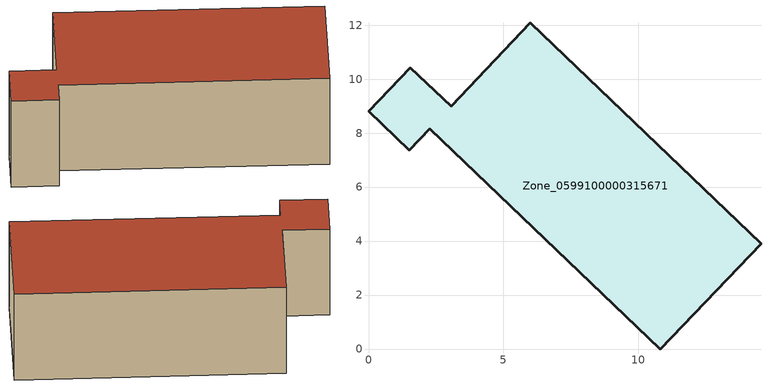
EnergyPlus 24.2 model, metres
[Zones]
Zone_0599100000315671
 floor ground (C_G): 5.99,12.08 14.54,3.9 10.81,0 2.27,8.17 1.51,7.37 0,8.81 1.55,10.43 3.06,9 z3.19
 wall outside (C_F): 3.06,9 1.55,10.43 0,8.81 1.51,7.37 2.27,8.17 10.81,0 14.54,3.9 5.99,12.08 3.06,9 z3.19:7.79
 roof outside (C_R): 14.54,3.9 5.99,12.08 3.06,9 1.55,10.43 0,8.81 1.51,7.37 2.27,8.17 10.81,0 z7.79
[BUILDING]
Pand.0599100000315671: North Axis=0; Terrain=City; Loads Convergence Tolerance Value=0.04; Temperature Convergence Tolerance Value=0.4; Solar Distribution=FullExterior; Maximum Number of Warmup Days=25; Minimum Number of Warmup Days=1
[Site:Location]
Rotterdam.The.Hague.AP_ZH_NLD Design_Conditions: Latitude=51.96; Longitude=4.45; Time Zone=1; Elevation=-4.5
[SITE:GROUNDTEMPERATURE:BUILDINGSURFACE]
18, 18, 18, 18, 18, 18, 18, 18, 18, 18, 18, 18
[MATERIAL] Thermal Absorptance=0.9; Solar Absorptance=0.7; Visible Absorptance=0.7
Name | Roughness | Thickness | Conductivity | Density | Specific Heat
G.TI.1975-1991 | MediumSmooth | 0.15 | 0.288461 | 540 | 1210
F.TI.1975-1991 | Rough | 0.3 | 0.230769 | 1920 | 840
R.TI.1975-1991 | MediumRough | 0.2 | 0.153846 | 1500 | 1000
[CONSTRUCTION]
C_G: G.TI.1975-1991
C_F: F.TI.1975-1991
C_R: R.TI.1975-1991
[ZONE]
Zone_0599100000315671: Type=1; Multiplier=1; Ceiling Height=Autocalculate; Volume=Autocalculate; Floor Area=autocalculate; Part of Total Floor Area=Yes
[ZONEINFILTRATION:DESIGNFLOWRATE]
Infil_Zone_0599100000315671: Zone or ZoneList or Space or SpaceList=Zone_0599100000315671; Schedule=AlwaysOn; Design Flow Rate Calculation Method=Flow/Area; Flow Rate per Floor Area=0.003; Constant Term Coefficient=1; Temperature Term Coefficient=0; Velocity Term Coefficient=0; Velocity Squared Term Coefficient=0
[HVACTEMPLATE:ZONE:IDEALLOADSAIRSYSTEM]
Zone_0599100000315671: Maximum Heating Supply Air Temperature=50; Minimum Cooling Supply Air Temperature=13; Maximum Heating Supply Air Humidity Ratio=0.0156; Minimum Cooling Supply Air Humidity Ratio=0.0077; Heating Limit=NoLimit; Cooling Limit=NoLimit; Dehumidification Control Type=ConstantSensibleHeatRatio; Cooling Sensible Heat Ratio=0.7; Dehumidification Setpoint=60; Humidification Control Type=None; Humidification Setpoint=30; Outdoor Air Method=None; Outdoor Air Flow Rate per Person=0.00944; Outdoor Air Flow Rate per Zone Floor Area=0; Outdoor Air Flow Rate per Zone=0; Demand Controlled Ventilation Type=None; Outdoor Air Economizer Type=NoEconomizer; Heat Recovery Type=None; Sensible Heat Recovery Effectiveness=0.7; Latent Heat Recovery Effectiveness=0.65
[ZONECONTROL:THERMOSTAT]
ThermostatControl_Zone_0599100000315671: Zone or ZoneList=Zone_0599100000315671; Control Type Schedule=DualSetpointControlType; Control 1=Thermostat_Zone_0599100000315671; Temperature Difference Between Cutout And Setpoint=0
[THERMOSTATSETPOINT:DUALSETPOINT]
Thermostat_Zone_0599100000315671: Heating Setpoint Temperature Schedule=HeatingSetpoint_Zone_0599100000315671; Cooling Setpoint Temperature Schedule=CoolingSetpoint_Zone_0599100000315671
[SCHEDULE:COMPACT]
HeatingSetpoint_Zone_0599100000315671: Through: 12/31, For: AllDays, Until: 24:00, 21
CoolingSetpoint_Zone_0599100000315671: Through: 12/31, For: AllDays, Until: 24:00, 24
DualSetpointControlType: Through: 12/31, For: AllDays, Until: 24:00, 4
AlwaysOn: Through: 12/31, For: AllDays, Until: 24:00, 1
